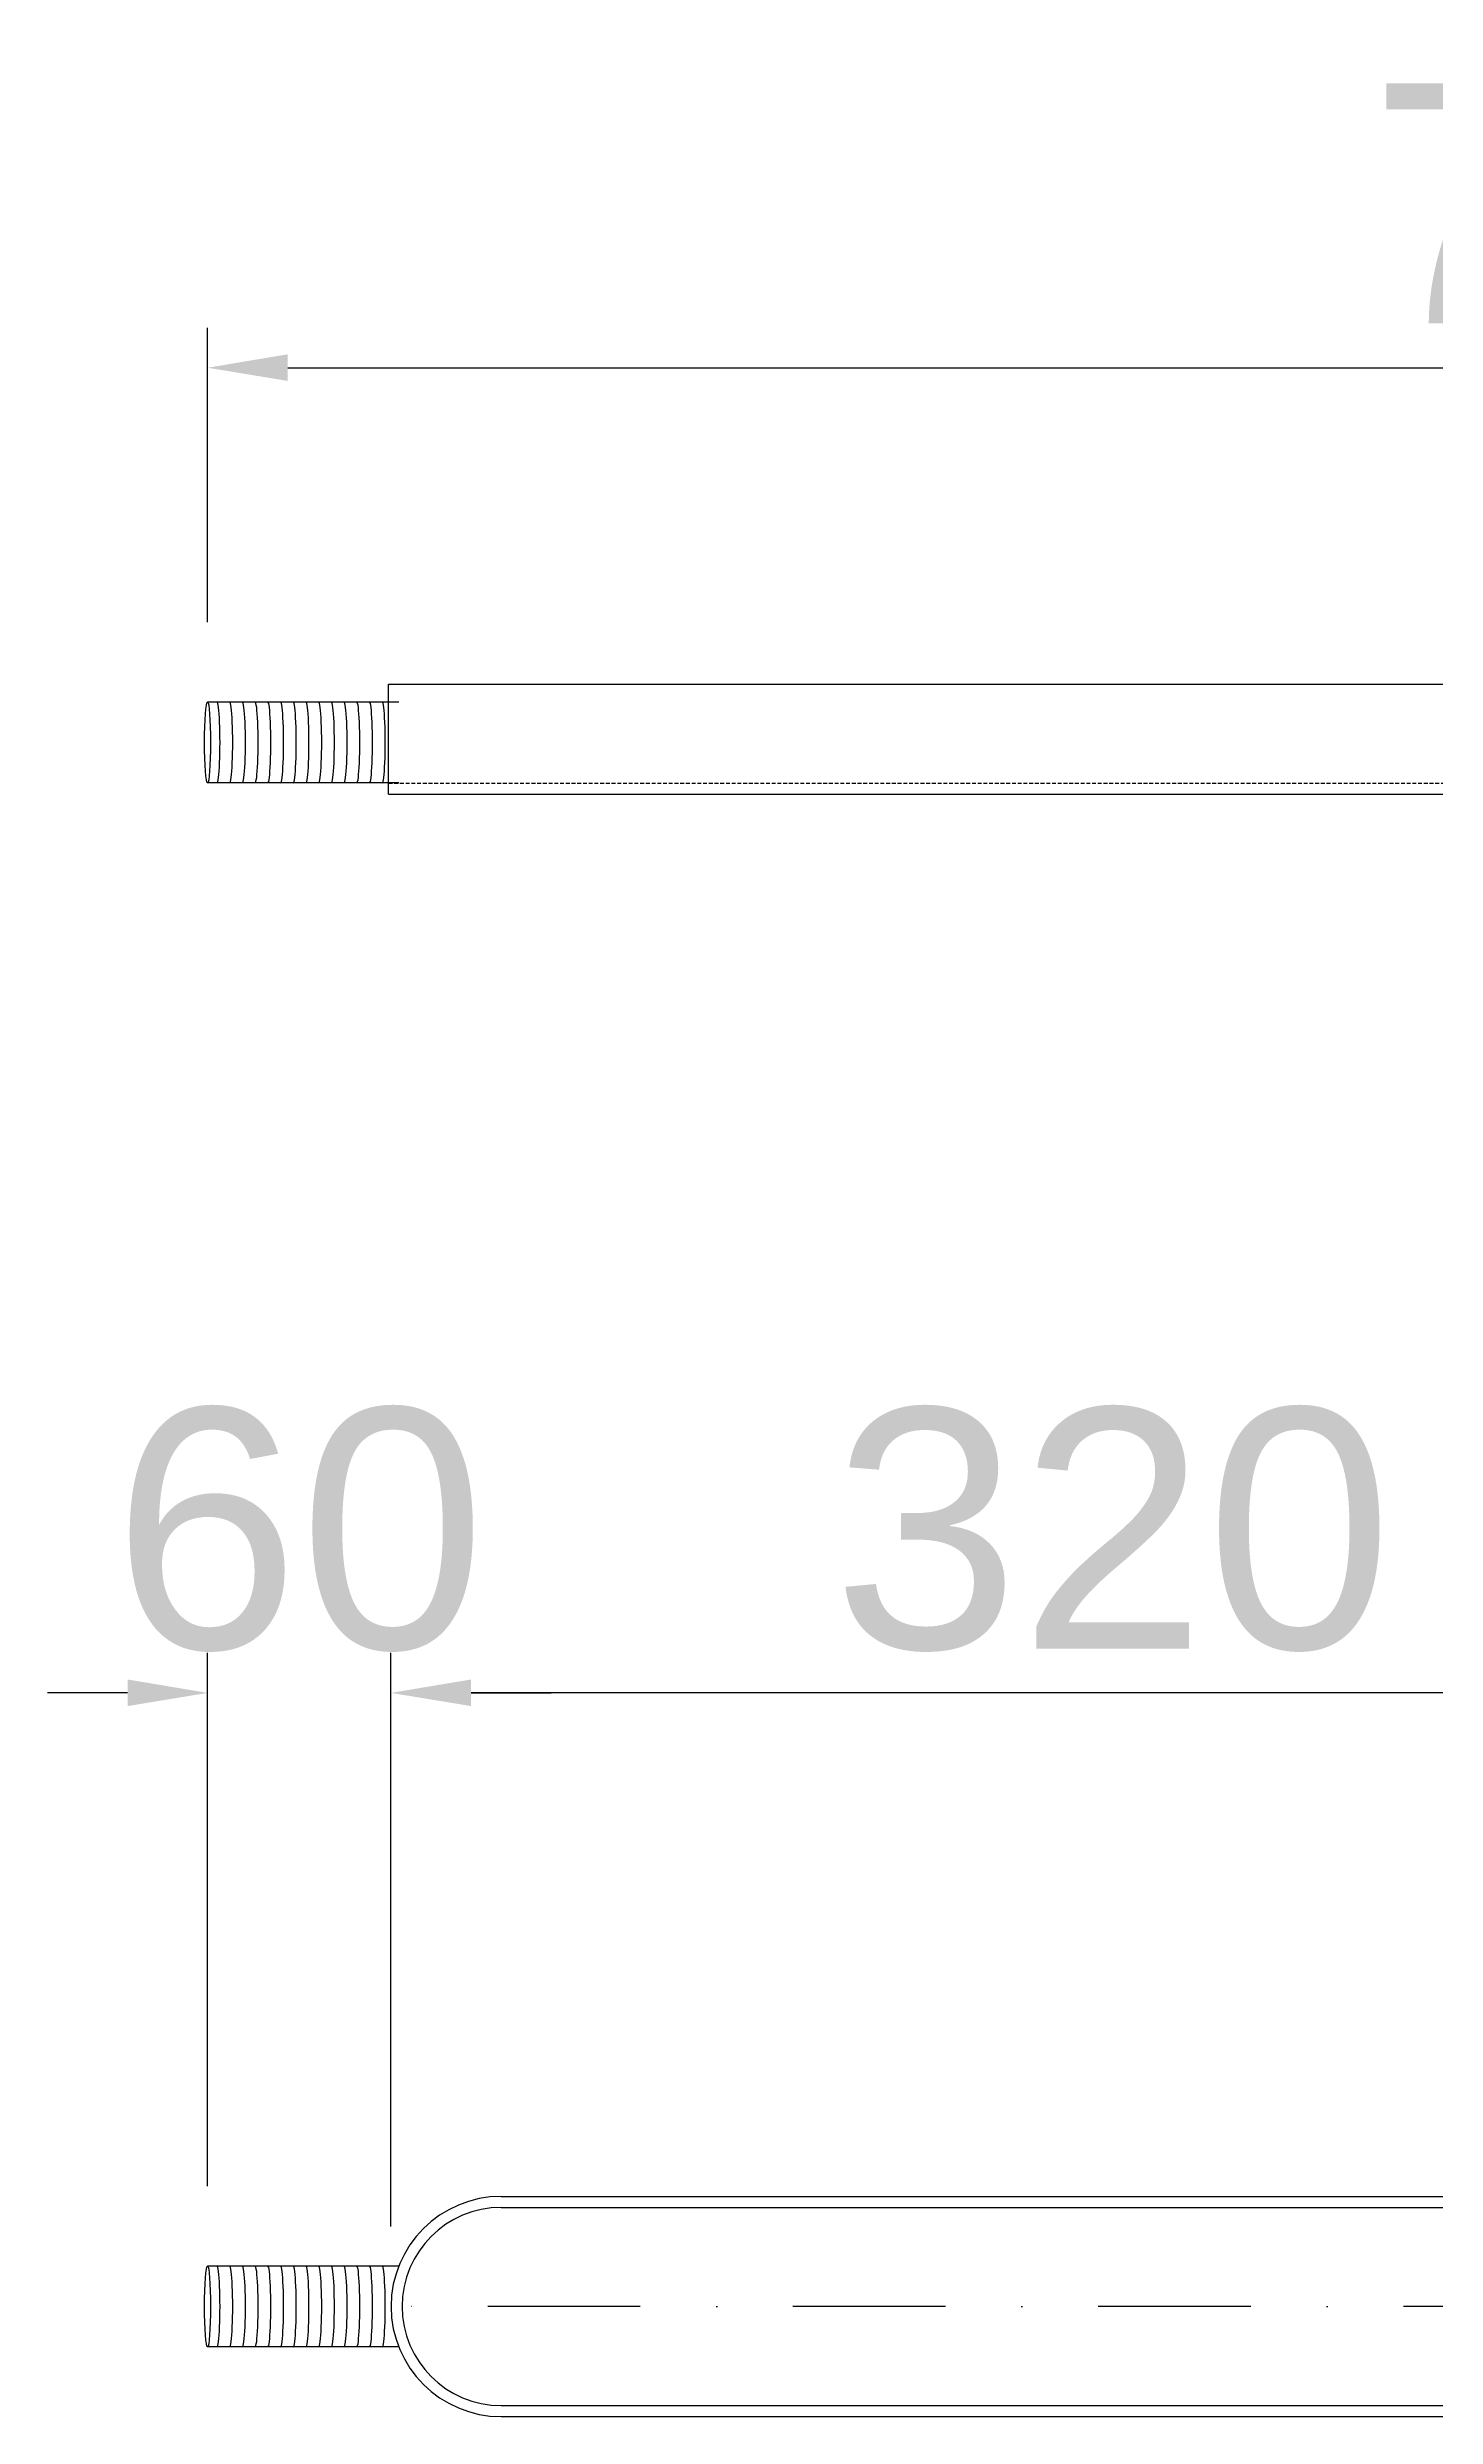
# Model space of a CAD drawing. Header units: millimetres. Extents: x 330554 to 656471, y 11007 to 130943.
# Drawn here: x 525021 to 525714, y 94618 to 95801 of the extents above; entities that cross this region are included whole.
import ezdxf

# ---------------------------------------------------------------- set-up
doc = ezdxf.new("R2010")
doc.units = ezdxf.units.MM
doc.header["$LTSCALE"] = 6
doc.linetypes.add('DASHDOT', pattern=[25.4, 12.7, -6.35, 0, -6.35])
doc.linetypes.add('HIDDEN2', pattern=[4.7625, 3.175, -1.5875])
for name, color, linetype in [('CEN', 4, 'DASHDOT'), ('HID', 3, 'HIDDEN2'), ('LAYER10A', 4, 'Continuous')]:
    doc.layers.add(name, color=color, linetype=linetype)
doc.layers.add('dim1', color=2, linetype='Continuous', lineweight=5)
doc.layers.add('Ttext ghi chu', color=21, linetype='Continuous', lineweight=13)
doc.styles.add('kich thuoc', font='arial.ttf', dxfattribs={"height": 120})
doc.dimstyles.new('TL 1-1', dxfattribs={"dimscale": 20, "dimtxt": 0.18, "dimasz": 2, "dimexe": 1, "dimexo": 2, "dimgap": 1, "dimtad": 2, "dimtoh": 1, "dimdec": 1, "dimzin": 0, "dimdsep": 46, "dimtxsty": 'kich thuoc', "dimcen": 2, "dimclrd": 256, "dimclre": 256, "dimclrt": 2, "dimadec": 0, "dimazin": 0, "dimtfac": 1, "dimtdec": 1, "dimtofl": 0, "dimtmove": 0, "dimatfit": 3, "dimfxl": 1, "dimtolj": 1, "dimtzin": 0, "dimarcsym": 0})
doc.dimstyles.new('TL 2-1', dxfattribs={"dimscale": 20, "dimtxt": 120, "dimasz": 2, "dimexe": 1, "dimexo": 2, "dimgap": 1, "dimtad": 1, "dimtoh": 1, "dimdec": 0, "dimlfac": 0.5, "dimzin": 0, "dimdsep": 46, "dimtxsty": 'kich thuoc', "dimcen": 2, "dimclrd": 256, "dimclre": 256, "dimclrt": 2, "dimadec": 0, "dimazin": 0, "dimtfac": 1, "dimtdec": 0, "dimtofl": 0, "dimtmove": 0, "dimatfit": 3, "dimfxl": 1, "dimtolj": 1, "dimtzin": 0, "dimarcsym": 0})

# ---------------------------------------------------------------- blocks, each defined once
blk = doc.blocks.new('*D101')
at = {"layer": 'Defpoints', "color": 0, "transparency": 16777216}
for p in [(525192.6, 94979.2), (525913.6, 94722.1), (525192.6, 94672.6)]:
    blk.add_point(p, dxfattribs=at)
at = {"layer": 'dim1', "lineweight": -2, "transparency": 16777216}
for p, q in [((525192.6, 94712.6), (525192.6, 94999.2)), ((525913.6, 94762.1), (525913.6, 94999.2)), ((525873.6, 94979.2), (525232.6, 94979.2))]:
    blk.add_line(p, q, dxfattribs=at)
at = {"layer": 'dim1', "transparency": 16777216}
for points in [[(525232.6, 94985.9), (525232.6, 94972.6), (525192.6, 94979.2)], [(525873.6, 94985.9), (525873.6, 94972.6), (525913.6, 94979.2)]]:
    blk.add_solid(points, dxfattribs=at)
at = {"layer": 'dim1', "color": 2, "transparency": 16777216, "insert": (525553.1, 95060.5), "char_height": 120, "attachment_point": 5, "style": 'kich thuoc'}
blk.add_mtext('\\A1;320', dxfattribs=at)
blk = doc.blocks.new('*D102')
at = {"layer": 'Defpoints', "color": 0, "transparency": 16777216}
for p in [(525101, 94979.2), (525101, 94692.8), (525192.6, 94672.6)]:
    blk.add_point(p, dxfattribs=at)
at = {"layer": 'dim1', "lineweight": -2, "transparency": 16777216}
for p, q in [((525101, 94732.8), (525101, 94999.2)), ((525192.6, 94712.6), (525192.6, 94999.2)), ((525061, 94979.2), (525021, 94979.2)), ((525232.6, 94979.2), (525272.6, 94979.2))]:
    blk.add_line(p, q, dxfattribs=at)
at = {"layer": 'dim1', "transparency": 16777216}
for points in [[(525061, 94985.9), (525061, 94972.6), (525101, 94979.2)], [(525232.6, 94985.9), (525232.6, 94972.6), (525192.6, 94979.2)]]:
    blk.add_solid(points, dxfattribs=at)
at = {"layer": 'dim1', "color": 2, "transparency": 16777216, "insert": (525146.8, 95060.5), "char_height": 120, "attachment_point": 5, "style": 'kich thuoc'}
blk.add_mtext('\\A1;60', dxfattribs=at)
blk = doc.blocks.new('*D113')
at = {"layer": 'Defpoints', "color": 0, "transparency": 16777216}
for p in [(526541, 95641.3), (526541, 95483.2), (525101, 95474.2)]:
    blk.add_point(p, dxfattribs=at)
at = {"layer": 'Ttext ghi chu', "lineweight": -2, "transparency": 16777216}
for p, q in [((525101, 95514.2), (525101, 95661.3)), ((526541, 95523.2), (526541, 95661.3)), ((525141, 95641.3), (526501, 95641.3))]:
    blk.add_line(p, q, dxfattribs=at)
at = {"layer": 'Ttext ghi chu', "transparency": 16777216}
for points in [[(525141, 95648), (525141, 95634.7), (525101, 95641.3)], [(526501, 95648), (526501, 95634.7), (526541, 95641.3)]]:
    blk.add_solid(points, dxfattribs=at)
at = {"layer": 'Ttext ghi chu', "color": 2, "transparency": 16777216, "insert": (525821, 95722.6), "char_height": 120, "attachment_point": 5, "style": 'kich thuoc'}
blk.add_mtext('\\A1;720', dxfattribs=at)

msp = doc.modelspace()

# ---------------------------------------------------------------- linework, layer by layer
at = {"color": 0}
for p, q in [((525196.481, 95474.227), (525100.953, 95474.227)), ((525196.481, 95433.881), (525100.953, 95433.881)), ((525247.667, 94727.635), (526537.121, 94727.635)), ((525247.667, 94722.133), (526537.121, 94722.133)), ((525196.481, 94692.79), (525100.953, 94692.79)), ((525196.481, 94652.444), (525100.953, 94652.444)), ((525247.667, 94623.101), (526537.121, 94623.101)), ((525247.667, 94617.599), (526537.121, 94617.599))]:
    msp.add_line(p, q, dxfattribs=at)
for points in [[(525191.383, 95483.195), (526540.953, 95483.195)], [(525191.383, 95428.177), (526540.953, 95428.177)]]:
    msp.add_lwpolyline(points, dxfattribs=at)
for radius in [55.018, 49.516]:
    msp.add_arc((525247.667, 94672.617), radius, 90, 270, dxfattribs=at)
for centre in [(525100.953, 95454.054), (525100.953, 94672.617)]:
    msp.add_ellipse(centre, major_axis=(0, -20.173), ratio=0.07301365, dxfattribs=at)
for centre in [(525105.715, 95454.054), (525112.064, 95454.054), (525112.064, 95454.054), (525118.413, 95454.054), (525124.763, 95454.054), (525131.112, 95454.054), (525131.112, 95454.054), (525137.461, 95454.054), (525143.81, 95454.054), (525150.159, 95454.054), (525156.509, 95454.054), (525162.858, 95454.054), (525169.207, 95454.054), (525175.556, 95454.054), (525181.905, 95454.054), (525188.254, 95454.054), (525105.715, 94672.617), (525112.064, 94672.617), (525112.064, 94672.617), (525118.413, 94672.617), (525124.763, 94672.617), (525131.112, 94672.617), (525131.112, 94672.617), (525137.461, 94672.617), (525143.81, 94672.617), (525150.159, 94672.617), (525156.509, 94672.617), (525162.858, 94672.617), (525169.207, 94672.617), (525175.556, 94672.617), (525181.905, 94672.617), (525188.254, 94672.617)]:
    msp.add_ellipse(centre, major_axis=(0, 20.173), ratio=0.07301365, start_param=3.14159265, end_param=6.28318531, dxfattribs=at)
at = {"layer": 'CEN', "color": 0}
msp.add_line((526537.121, 94672.617), (525198.151, 94672.617), dxfattribs=at)
at = {"layer": 'HID', "color": 0, "ltscale": 0.1}
msp.add_lwpolyline([(525191.383, 95433.679), (526540.953, 95433.679)], dxfattribs=at)
at = {"layer": 'LAYER10A', "color": 0}
msp.add_line((525191.383, 95428.177), (525191.383, 95483.195), dxfattribs=at)

# ---------------------------------------------------------------- dimensions: what is measured, and where the dimension line sits
at = {"layer": 'dim1'}
dim = msp.add_linear_dim(base=(525100.953, 94979.217), p1=(525192.649, 94672.617), p2=(525100.953, 94692.79), angle=180, text='60', dimstyle='TL 1-1', dxfattribs=at)
dim.commit()
dim.dimension.update_dxf_attribs({"geometry": '*D102', "text_midpoint": (525146.801, 94979.217), "dimtype": 160})
dim = msp.add_linear_dim(base=(525192.649, 94979.217), p1=(525913.587, 94722.133), p2=(525192.649, 94672.617), angle=180, text='320', dimstyle='TL 1-1', dxfattribs=at)
dim.commit()
dim.dimension.update_dxf_attribs({"geometry": '*D101', "text_midpoint": (525553.118, 95060.526)})
at = {"layer": 'Ttext ghi chu'}
dim = msp.add_linear_dim(base=(526540.953, 95641.336), p1=(525100.953, 95474.227), p2=(526540.953, 95483.195), dimstyle='TL 2-1', dxfattribs=at)
dim.commit()
dim.dimension.update_dxf_attribs({"geometry": '*D113', "text_midpoint": (525820.953, 95722.605)})

doc.saveas('drawing.dxf')
